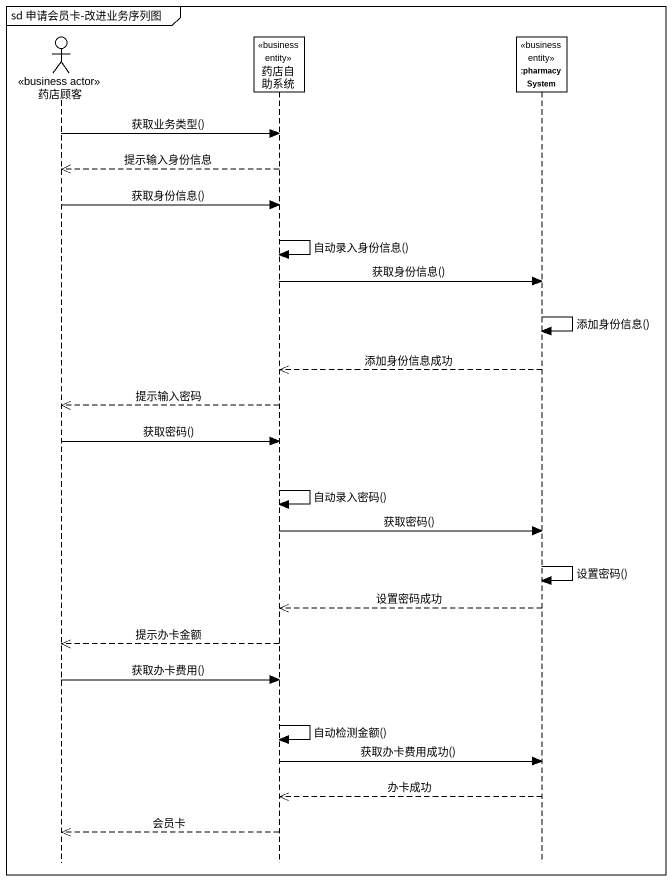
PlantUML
@startuml
mainframe sd 申请会员卡-改进业务序列图
hide footbox
actor 药店顾客 <<business actor>>
participant 药店自助系统 <<business entity>>
participant ":pharmacy System" as pharmacy_System <<business entity>>

药店顾客 -> 药店自助系统 : 获取业务类型()
药店自助系统 -->> 药店顾客 : 提示输入身份信息
药店顾客 -> 药店自助系统 : 获取身份信息()
药店自助系统 -> 药店自助系统 : 自动录入身份信息()
药店自助系统 -> pharmacy_System : 获取身份信息()
pharmacy_System -> pharmacy_System : 添加身份信息()
pharmacy_System -->> 药店自助系统 : 添加身份信息成功
药店自助系统 -->> 药店顾客 : 提示输入密码
药店顾客 -> 药店自助系统 : 获取密码()
药店自助系统 -> 药店自助系统 : 自动录入密码()
药店自助系统 -> pharmacy_System : 获取密码()
pharmacy_System -> pharmacy_System : 设置密码()
pharmacy_System -->> 药店自助系统 : 设置密码成功
药店自助系统 -->> 药店顾客 : 提示办卡金额
药店顾客 -> 药店自助系统 : 获取办卡费用()
药店自助系统 -> 药店自助系统 : 自动检测金额()
药店自助系统 -> pharmacy_System : 获取办卡费用成功()
pharmacy_System -->> 药店自助系统 : 办卡成功
药店自助系统 -->> 药店顾客 : 会员卡
@enduml
